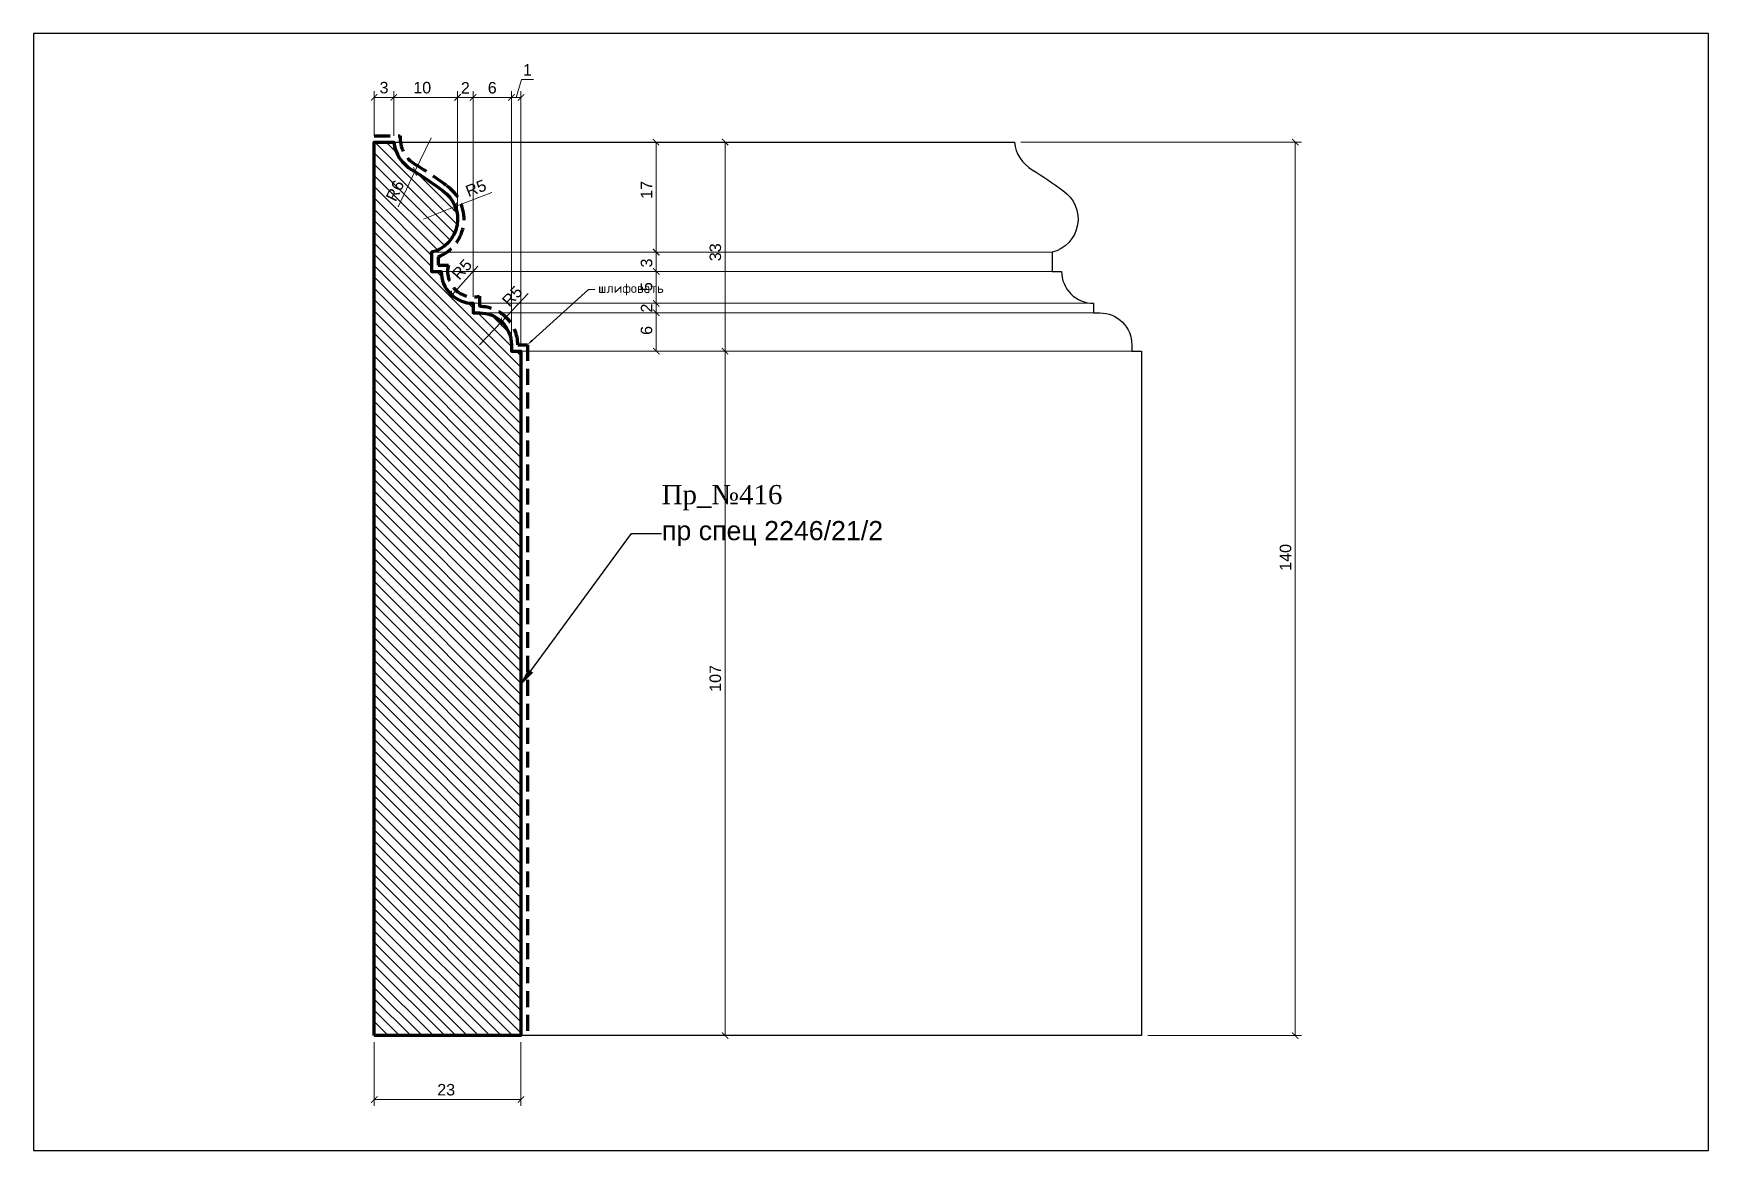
# Model space of a CAD drawing. Header units: inches. Extents: x -39 to 223, y -1643 to -1468.
import ezdxf
from ezdxf import colors
from ezdxf.entities.mleader import LeaderData, LeaderLine
from ezdxf.math import Vec2, Vec3

# ---------------------------------------------------------------- set-up
doc = ezdxf.new("R2010")
doc.units = ezdxf.units.IN
doc.header["$MEASUREMENT"] = 0
doc.linetypes.add('HIDDEN', pattern=[0.375, 0.25, -0.125])
doc.layers.add('Outside panel', color=7, linetype='Continuous', lineweight=18, true_color=0x7f5e57)
for name, color, linetype, lineweight in [('линия 15', 7, 'Continuous', 15), ('линия 50', 1, 'Continuous', 140), ('служебный слой РАЗМЕРЫ', 7, 'Continuous', 9)]:
    doc.layers.add(name, color=color, linetype=linetype, lineweight=lineweight)
doc.layers.add('размеры в модели', color=7, linetype='Continuous')
doc.styles.add('ELECT', font='times.ttf')
doc.styles.get("Standard").update_dxf_attribs({"font": 'arial.ttf'})
doc.styles.add('ЕСКД профили текст', font='isocpeur.ttf')
doc.dimstyles.new('M_1', dxfattribs={"dimtxt": 1.8, "dimasz": 1, "dimexe": 1, "dimexo": 1, "dimgap": 0.6, "dimtad": 1, "dimdec": 0, "dimdsep": 46, "dimtxsty": 'Standard', "dimblk": 'ARCHTICK', "dimcen": -5, "dimclrd": 7, "dimclre": 7, "dimclrt": 7, "dimadec": 0, "dimazin": 0, "dimtfac": 1, "dimtdec": 0, "dimtmove": 0, "dimatfit": 3, "dimfxl": 1, "dimtolj": 1, "dimtzin": 0, "dimlwd": 5, "dimlwe": 5, "dimarcsym": 0})

# ---------------------------------------------------------------- blocks, each defined once
blk = doc.blocks.new('_ArchTick')
at = {"color": 0, "linetype": 'ByBlock', "const_width": 0.15}
blk.add_lwpolyline([(-0.5, -0.5), (0.5, 0.5)], dxfattribs=at)
blk = doc.blocks.new('*D19')
at = {"layer": 'Defpoints', "color": 0, "ltscale": 1000, "transparency": 16777216}
for p in [(37.37, -1478.31), (35.87, -1518.07), (37.37, -1518.07)]:
    blk.add_point(p, dxfattribs=at)
at = {"layer": 'линия 15', "color": 7, "lineweight": 5, "ltscale": 1000, "transparency": 16777216}
for p, q in [((35.87, -1517.07), (35.87, -1477.31)), ((36.62, -1478.31), (37.46, -1475.51)), ((37.37, -1517.07), (37.37, -1477.31)), ((37.46, -1475.51), (39.32, -1475.51)), ((35.87, -1478.31), (37.37, -1478.31))]:
    blk.add_line(p, q, dxfattribs=at)
at = {"layer": 'линия 15', "color": 7, "lineweight": 5, "ltscale": 1000, "transparency": 16777216, "rotation": 180}
blk.add_blockref('_ArchTick', (35.87, -1478.31), dxfattribs=at)
at = {"layer": 'линия 15', "color": 7, "lineweight": 5, "ltscale": 1000, "transparency": 16777216}
blk.add_blockref('_ArchTick', (37.37, -1478.31), dxfattribs=at)
at = {"layer": 'линия 15', "color": 7, "ltscale": 1000, "transparency": 16777216, "insert": (38.39, -1474), "char_height": 1.8, "attachment_point": 5}
blk.add_mtext('\\A1;1', dxfattribs=at)
blk = doc.blocks.new('*D17')
at = {"layer": 'Defpoints', "color": 0, "ltscale": 1000, "transparency": 16777216}
for p in [(29.87, -1478.31), (27.44, -1497.37), (29.87, -1510.57)]:
    blk.add_point(p, dxfattribs=at)
at = {"layer": 'линия 15', "color": 7, "lineweight": 5, "ltscale": 1000, "transparency": 16777216}
for p, q in [((27.44, -1496.37), (27.44, -1477.31)), ((29.87, -1509.57), (29.87, -1477.31)), ((27.44, -1478.31), (29.87, -1478.31))]:
    blk.add_line(p, q, dxfattribs=at)
at = {"layer": 'линия 15', "color": 7, "lineweight": 5, "ltscale": 1000, "transparency": 16777216, "rotation": 180}
blk.add_blockref('_ArchTick', (27.44, -1478.31), dxfattribs=at)
at = {"layer": 'линия 15', "color": 7, "lineweight": 5, "ltscale": 1000, "transparency": 16777216}
blk.add_blockref('_ArchTick', (29.87, -1478.31), dxfattribs=at)
at = {"layer": 'линия 15', "color": 7, "ltscale": 1000, "transparency": 16777216, "insert": (28.66, -1476.81), "char_height": 1.8, "attachment_point": 5}
blk.add_mtext('\\A1;2', dxfattribs=at)
blk = doc.blocks.new('*D16')
at = {"layer": 'Defpoints', "color": 0, "ltscale": 1000, "transparency": 16777216}
for p in [(27.44, -1478.31), (17.46, -1485.31), (27.44, -1497.37)]:
    blk.add_point(p, dxfattribs=at)
at = {"layer": 'линия 15', "color": 7, "lineweight": 5, "ltscale": 1000, "transparency": 16777216}
for p, q in [((17.46, -1484.31), (17.46, -1477.31)), ((27.44, -1496.37), (27.44, -1477.31)), ((17.46, -1478.31), (27.44, -1478.31))]:
    blk.add_line(p, q, dxfattribs=at)
at = {"layer": 'линия 15', "color": 7, "lineweight": 5, "ltscale": 1000, "transparency": 16777216, "rotation": 180}
blk.add_blockref('_ArchTick', (17.46, -1478.31), dxfattribs=at)
at = {"layer": 'линия 15', "color": 7, "lineweight": 5, "ltscale": 1000, "transparency": 16777216}
blk.add_blockref('_ArchTick', (27.44, -1478.31), dxfattribs=at)
at = {"layer": 'линия 15', "color": 7, "ltscale": 1000, "transparency": 16777216, "insert": (21.9, -1476.79), "char_height": 1.8, "attachment_point": 5}
blk.add_mtext('\\A1;10', dxfattribs=at)
blk = doc.blocks.new('*D15')
at = {"layer": 'Defpoints', "color": 0, "ltscale": 1000, "transparency": 16777216}
for p in [(17.46, -1478.31), (14.37, -1485.31), (17.46, -1485.31)]:
    blk.add_point(p, dxfattribs=at)
at = {"layer": 'размеры в модели', "color": 7, "lineweight": 5, "ltscale": 1000, "transparency": 16777216}
for p, q in [((14.37, -1484.31), (14.37, -1477.31)), ((17.46, -1484.31), (17.46, -1477.31)), ((14.37, -1478.31), (17.46, -1478.31))]:
    blk.add_line(p, q, dxfattribs=at)
at = {"layer": 'размеры в модели', "color": 7, "lineweight": 5, "ltscale": 1000, "transparency": 16777216, "rotation": 180}
blk.add_blockref('_ArchTick', (14.37, -1478.31), dxfattribs=at)
at = {"layer": 'размеры в модели', "color": 7, "lineweight": 5, "ltscale": 1000, "transparency": 16777216}
blk.add_blockref('_ArchTick', (17.46, -1478.31), dxfattribs=at)
at = {"layer": 'размеры в модели', "color": 7, "ltscale": 1000, "transparency": 16777216, "insert": (15.91, -1476.79), "char_height": 1.8, "attachment_point": 5}
blk.add_mtext('\\A1;3', dxfattribs=at)
blk = doc.blocks.new('*D14')
at = {"layer": 'Defpoints', "color": 0, "ltscale": 1000, "transparency": 16777216}
for p in [(14.37, -1625.31), (37.37, -1625.31), (37.37, -1635.31)]:
    blk.add_point(p, dxfattribs=at)
at = {"layer": 'размеры в модели', "color": 7, "lineweight": 5, "ltscale": 1000, "transparency": 16777216}
for p, q in [((14.37, -1626.31), (14.37, -1636.31)), ((37.37, -1626.31), (37.37, -1636.31)), ((14.37, -1635.31), (37.37, -1635.31))]:
    blk.add_line(p, q, dxfattribs=at)
at = {"layer": 'размеры в модели', "color": 7, "lineweight": 5, "ltscale": 1000, "transparency": 16777216, "rotation": 180}
blk.add_blockref('_ArchTick', (14.37, -1635.31), dxfattribs=at)
at = {"layer": 'размеры в модели', "color": 7, "lineweight": 5, "ltscale": 1000, "transparency": 16777216}
blk.add_blockref('_ArchTick', (37.37, -1635.31), dxfattribs=at)
at = {"layer": 'размеры в модели', "color": 7, "ltscale": 1000, "transparency": 16777216, "insert": (25.65, -1633.79), "char_height": 1.8, "attachment_point": 5}
blk.add_mtext('\\A1;23', dxfattribs=at)
blk = doc.blocks.new('*D13')
at = {"color": 7, "lineweight": 5, "ltscale": 1000, "transparency": 16777216}
for p, q in [((59.54, -1485.31), (70.36, -1485.31)), ((69.36, -1485.31), (69.36, -1518.07)), ((50.38, -1518.07), (70.36, -1518.07))]:
    blk.add_line(p, q, dxfattribs=at)
at = {"layer": 'Defpoints', "color": 0, "ltscale": 1000, "transparency": 16777216}
for p in [(58.54, -1485.31), (49.38, -1518.07), (69.36, -1518.07)]:
    blk.add_point(p, dxfattribs=at)
at = {"color": 7, "lineweight": 5, "ltscale": 1000, "transparency": 16777216}
for p, rotation in [((69.36, -1485.31), 90), ((69.36, -1518.07), 270)]:
    blk.add_blockref('_ArchTick', p, dxfattribs=dict(at, rotation=rotation))
at = {"color": 7, "ltscale": 1000, "transparency": 16777216, "insert": (67.84, -1502.57), "char_height": 1.8, "attachment_point": 5, "rotation": 90}
blk.add_mtext('\\A1;33', dxfattribs=at)
blk = doc.blocks.new('*D12')
at = {"layer": 'Defpoints', "color": 0, "ltscale": 1000, "transparency": 16777216}
for p in [(34.31, -1513.45), (30.87, -1517.07)]:
    blk.add_point(p, dxfattribs=at)
at = {"layer": 'размеры в модели', "color": 7, "lineweight": 5, "ltscale": 1000, "transparency": 16777216}
for p in [(38.52, -1509.02), (30.87, -1517.07)]:
    blk.add_line(p, (34.31, -1513.45), dxfattribs=at)
at = {"layer": 'размеры в модели', "color": 7, "lineweight": 5, "ltscale": 1000, "transparency": 16777216, "rotation": 226.4727193887403}
blk.add_blockref('_ArchTick', (34.31, -1513.45), dxfattribs=at)
at = {"layer": 'размеры в модели', "color": 7, "ltscale": 1000, "transparency": 16777216, "insert": (36.01, -1509.46), "char_height": 1.8, "attachment_point": 5, "rotation": 46.4727}
blk.add_mtext('\\A1;R5', dxfattribs=at)
blk = doc.blocks.new('*D11')
at = {"layer": 'Defpoints', "color": 0, "ltscale": 1000, "transparency": 16777216}
for p in [(29.87, -1505.57), (26.53, -1509.29)]:
    blk.add_point(p, dxfattribs=at)
at = {"layer": 'размеры в модели', "color": 7, "lineweight": 5, "ltscale": 1000, "transparency": 16777216}
blk.add_line((30.62, -1504.74), (26.53, -1509.29), dxfattribs=at)
at = {"layer": 'размеры в модели', "color": 7, "lineweight": 5, "ltscale": 1000, "transparency": 16777216, "rotation": 228.0680738287715}
blk.add_blockref('_ArchTick', (26.53, -1509.29), dxfattribs=at)
at = {"layer": 'размеры в модели', "color": 7, "ltscale": 1000, "transparency": 16777216, "insert": (28.11, -1505.26), "char_height": 1.8, "attachment_point": 5, "rotation": 48.0681}
blk.add_mtext('\\A1;R5', dxfattribs=at)
blk = doc.blocks.new('*D10')
at = {"layer": 'Defpoints', "color": 0, "ltscale": 1000, "transparency": 16777216}
for p in [(27.08, -1495.42), (22.08, -1497.37)]:
    blk.add_point(p, dxfattribs=at)
at = {"layer": 'размеры в модели', "color": 7, "lineweight": 5, "ltscale": 1000, "transparency": 16777216}
for p in [(32.78, -1493.21), (22.08, -1497.37)]:
    blk.add_line(p, (27.08, -1495.42), dxfattribs=at)
at = {"layer": 'размеры в модели', "color": 7, "lineweight": 5, "ltscale": 1000, "transparency": 16777216, "rotation": 201.2337796195102}
blk.add_blockref('_ArchTick', (27.08, -1495.42), dxfattribs=at)
at = {"layer": 'размеры в модели', "color": 7, "ltscale": 1000, "transparency": 16777216, "insert": (30.31, -1492.54), "char_height": 1.8, "attachment_point": 5, "rotation": 21.2338}
blk.add_mtext('\\A1;R5', dxfattribs=at)
blk = doc.blocks.new('*D9')
at = {"layer": 'Defpoints', "color": 0, "ltscale": 1000, "transparency": 16777216}
for p in [(23.31, -1484.62), (20.76, -1489.93)]:
    blk.add_point(p, dxfattribs=at)
at = {"layer": 'размеры в модели', "color": 7, "lineweight": 5, "ltscale": 1000, "transparency": 16777216}
for p in [(23.31, -1484.62), (18.12, -1495.43)]:
    blk.add_line(p, (20.76, -1489.93), dxfattribs=at)
blk.add_arc((23.31, -1484.62), 5.89, 238.993, 254.1092, dxfattribs=at)
at = {"layer": 'размеры в модели', "color": 7, "lineweight": 5, "ltscale": 1000, "transparency": 16777216, "rotation": 64.38580529446318}
blk.add_blockref('_ArchTick', (20.76, -1489.93), dxfattribs=at)
at = {"layer": 'размеры в модели', "color": 7, "ltscale": 1000, "transparency": 16777216, "insert": (17.64, -1492.93), "char_height": 1.8, "attachment_point": 5, "rotation": 64.3858}
blk.add_mtext('\\A1;R6', dxfattribs=at)
blk = doc.blocks.new('*D8')
at = {"color": 7, "lineweight": 5, "ltscale": 1000, "transparency": 16777216}
for p, q in [((38.37, -1518.07), (70.36, -1518.07)), ((69.36, -1518.07), (69.36, -1625.31)), ((38.37, -1625.31), (70.36, -1625.31))]:
    blk.add_line(p, q, dxfattribs=at)
at = {"layer": 'Defpoints', "color": 0, "ltscale": 1000, "transparency": 16777216}
for p in [(37.37, -1518.07), (37.37, -1625.31), (69.36, -1625.31)]:
    blk.add_point(p, dxfattribs=at)
at = {"color": 7, "lineweight": 5, "ltscale": 1000, "transparency": 16777216}
for p, rotation in [((69.36, -1518.07), 90), ((69.36, -1625.31), 270)]:
    blk.add_blockref('_ArchTick', p, dxfattribs=dict(at, rotation=rotation))
at = {"color": 7, "ltscale": 1000, "transparency": 16777216, "insert": (67.84, -1569.34), "char_height": 1.8, "attachment_point": 5, "rotation": 90}
blk.add_mtext('\\A1;107', dxfattribs=at)
blk = doc.blocks.new('*D7')
at = {"layer": 'Defpoints', "color": 0, "ltscale": 1000, "transparency": 16777216}
for p in [(29.71, -1512.07), (35.87, -1518.07), (58.57, -1518.07)]:
    blk.add_point(p, dxfattribs=at)
at = {"layer": 'размеры в модели', "color": 7, "lineweight": 5, "ltscale": 1000, "transparency": 16777216}
for p, q in [((30.71, -1512.07), (59.57, -1512.07)), ((58.57, -1512.07), (58.57, -1518.07)), ((36.87, -1518.07), (59.57, -1518.07))]:
    blk.add_line(p, q, dxfattribs=at)
for p, rotation in [((58.57, -1512.07), 90), ((58.57, -1518.07), 270)]:
    blk.add_blockref('_ArchTick', p, dxfattribs=dict(at, rotation=rotation))
at = {"layer": 'размеры в модели', "color": 7, "ltscale": 1000, "transparency": 16777216, "insert": (57.05, -1514.82), "char_height": 1.8, "attachment_point": 5, "rotation": 90}
blk.add_mtext('\\A1;6', dxfattribs=at)
blk = doc.blocks.new('*D6')
at = {"layer": 'Defpoints', "color": 0, "ltscale": 1000, "transparency": 16777216}
for p in [(29.86, -1510.57), (29.87, -1512.07), (58.57, -1512.07)]:
    blk.add_point(p, dxfattribs=at)
at = {"layer": 'размеры в модели', "color": 7, "lineweight": 5, "ltscale": 1000, "transparency": 16777216}
for p, q in [((30.86, -1510.57), (59.57, -1510.57)), ((58.57, -1510.57), (58.57, -1512.07)), ((30.87, -1512.07), (59.57, -1512.07))]:
    blk.add_line(p, q, dxfattribs=at)
for p, rotation in [((58.57, -1510.57), 90), ((58.57, -1512.07), 270)]:
    blk.add_blockref('_ArchTick', p, dxfattribs=dict(at, rotation=rotation))
at = {"layer": 'размеры в модели', "color": 7, "ltscale": 1000, "transparency": 16777216, "insert": (57.06, -1511.32), "char_height": 1.8, "attachment_point": 5, "rotation": 90}
blk.add_mtext('\\A1;2', dxfattribs=at)
blk = doc.blocks.new('*D5')
at = {"layer": 'Defpoints', "color": 0, "ltscale": 1000, "transparency": 16777216}
for p in [(24.87, -1505.57), (29.87, -1510.57), (58.57, -1510.57)]:
    blk.add_point(p, dxfattribs=at)
at = {"layer": 'размеры в модели', "color": 7, "lineweight": 5, "ltscale": 1000, "transparency": 16777216}
for p, q in [((25.87, -1505.57), (59.57, -1505.57)), ((58.57, -1505.57), (58.57, -1510.57)), ((30.87, -1510.57), (59.57, -1510.57))]:
    blk.add_line(p, q, dxfattribs=at)
for p, rotation in [((58.57, -1505.57), 90), ((58.57, -1510.57), 270)]:
    blk.add_blockref('_ArchTick', p, dxfattribs=dict(at, rotation=rotation))
at = {"layer": 'размеры в модели', "color": 7, "ltscale": 1000, "transparency": 16777216, "insert": (57.06, -1507.96), "char_height": 1.8, "attachment_point": 5, "rotation": 90}
blk.add_mtext('\\A1;5', dxfattribs=at)
blk = doc.blocks.new('*D4')
at = {"layer": 'Defpoints', "color": 0, "ltscale": 1000, "transparency": 16777216}
for p in [(23.37, -1502.57), (23.37, -1505.57), (58.58, -1505.57)]:
    blk.add_point(p, dxfattribs=at)
at = {"layer": 'размеры в модели', "color": 7, "lineweight": 5, "ltscale": 1000, "transparency": 16777216}
for p, q in [((24.37, -1502.57), (59.58, -1502.57)), ((58.58, -1502.57), (58.58, -1505.57)), ((24.37, -1505.57), (59.58, -1505.57))]:
    blk.add_line(p, q, dxfattribs=at)
for p, rotation in [((58.58, -1502.57), 90), ((58.58, -1505.57), 270)]:
    blk.add_blockref('_ArchTick', p, dxfattribs=dict(at, rotation=rotation))
at = {"layer": 'размеры в модели', "color": 7, "ltscale": 1000, "transparency": 16777216, "insert": (57.06, -1504.25), "char_height": 1.8, "attachment_point": 5, "rotation": 90}
blk.add_mtext('\\A1;3', dxfattribs=at)
blk = doc.blocks.new('*D3')
at = {"layer": 'Defpoints', "color": 0, "ltscale": 1000, "transparency": 16777216}
for p in [(17.4, -1485.31), (23.11, -1502.57), (58.54, -1502.57)]:
    blk.add_point(p, dxfattribs=at)
at = {"layer": 'размеры в модели', "color": 7, "lineweight": 5, "ltscale": 1000, "transparency": 16777216}
for p, q in [((18.4, -1485.31), (59.54, -1485.31)), ((58.54, -1485.31), (58.54, -1502.57)), ((24.11, -1502.57), (59.54, -1502.57))]:
    blk.add_line(p, q, dxfattribs=at)
for p, rotation in [((58.54, -1485.31), 90), ((58.54, -1502.57), 270)]:
    blk.add_blockref('_ArchTick', p, dxfattribs=dict(at, rotation=rotation))
at = {"layer": 'размеры в модели', "color": 7, "ltscale": 1000, "transparency": 16777216, "insert": (57.04, -1492.8), "char_height": 1.8, "attachment_point": 5, "rotation": 90}
blk.add_mtext('\\A1;17', dxfattribs=at)
blk = doc.blocks.new('*D2')
at = {"color": 7, "lineweight": 5, "ltscale": 1000, "transparency": 16777216}
for p, q in [((115.69, -1485.31), (159.71, -1485.31)), ((158.71, -1485.31), (158.71, -1625.31)), ((135.6, -1625.31), (159.71, -1625.31))]:
    blk.add_line(p, q, dxfattribs=at)
at = {"layer": 'Defpoints', "color": 0, "ltscale": 1000, "transparency": 16777216}
for p in [(114.69, -1485.31), (134.6, -1625.31), (158.71, -1625.31)]:
    blk.add_point(p, dxfattribs=at)
at = {"color": 7, "lineweight": 5, "ltscale": 1000, "transparency": 16777216}
for p, rotation in [((158.71, -1485.31), 90), ((158.71, -1625.31), 270)]:
    blk.add_blockref('_ArchTick', p, dxfattribs=dict(at, rotation=rotation))
at = {"color": 7, "ltscale": 1000, "transparency": 16777216, "insert": (157.19, -1550.38), "char_height": 1.8, "attachment_point": 5, "rotation": 90}
blk.add_mtext('\\A1;140', dxfattribs=at)

msp = doc.modelspace()

# ---------------------------------------------------------------- hatches: boundary and pattern name
at = {"layer": 'Outside panel', "ltscale": 1000}
h = msp.add_hatch(dxfattribs=at)
h.set_pattern_fill('ANSI31', color=256, scale=10, angle=90)
h.set_pattern_definition([(135, (-315838.8653, 89941.162), (-0.8838834765, -0.8838834765), [])])
h.paths.add_polyline_path([(25.07, -1492.91, 0.024002), (20.27, -1489.67, -0.232117), (17.46, -1485.31), (14.37, -1485.31), (14.37, -1625.31), (37.37, -1625.31), (37.37, -1518.07), (35.87, -1518.07), (35.87, -1517.07, 0.414214), (30.87, -1512.07), (29.87, -1512.07), (29.87, -1510.57, -0.414214), (24.87, -1505.57), (23.37, -1505.57), (23.37, -1502.57, 0.650856)])
h.paths.add_polyline_path([(18.39, -1511.65, -1), (18.34, -1511.68, -1)], flags=16)

# ---------------------------------------------------------------- linework, layer by layer
at = {"color": 6, "ltscale": 1000}
msp.add_lwpolyline([(-39.02, -1643.3), (223.48, -1643.3), (223.48, -1468.3), (-39.02, -1468.3)], close=True, dxfattribs=at)
at = {"color": 7}
msp.add_lwpolyline([(17.4, -1485.31), (114.69, -1485.31, 0.232117), (117.5, -1489.67, -0.024002), (122.3, -1492.91, -0.650856), (120.6, -1502.57), (120.6, -1505.57), (122.1, -1505.57, 0.414214), (127.1, -1510.57), (127.1, -1512.07), (128.1, -1512.07, -0.414214), (133.1, -1517.07), (133.1, -1518.07), (134.6, -1518.07), (134.6, -1625.31), (37.37, -1625.31)], format="xyb", dxfattribs=at)
at = {"color": 7, "lineweight": 15, "ltscale": 1000}
for points in [[(23.11, -1502.57), (120.6, -1502.57)], [(23.18, -1505.57), (122.1, -1505.57)], [(29.66, -1510.57), (127.1, -1510.57)], [(29.71, -1512.07), (128.1, -1512.07)], [(37.37, -1518.07), (134.6, -1518.07)]]:
    msp.add_lwpolyline(points, dxfattribs=at)
at = {"layer": 'линия 50', "color": 1, "linetype": 'HIDDEN', "ltscale": 10, "true_color": 0xff0909}
msp.add_lwpolyline([(14.37, -1484.31), (18.43, -1484.31, 0.28042), (20.79, -1488.81, -0.023912), (25.65, -1492.09, -0.605741), (24.37, -1503.31), (24.37, -1504.57), (26, -1504.57, 0.571287), (30.87, -1509.45), (30.87, -1511.07, -0.414214), (36.87, -1517.07), (38.37, -1517.07), (38.37, -1625.31)], format="xyb", dxfattribs=at)
at = {"layer": 'линия 50', "color": 7}
msp.add_lwpolyline([(14.37, -1625.31), (14.37, -1485.31), (17.46, -1485.31, 0.232117), (20.27, -1489.67, -0.024002), (25.07, -1492.91, -0.650856), (23.37, -1502.57), (23.37, -1505.57), (24.87, -1505.57, 0.414214), (29.87, -1510.57), (29.87, -1512.07), (30.87, -1512.07, -0.414214), (35.87, -1517.07), (35.87, -1518.07), (37.37, -1518.07), (37.37, -1625.31), (14.37, -1625.31)], format="xyb", dxfattribs=at)

# ---------------------------------------------------------------- texts
at = {"color": 5, "ltscale": 1000, "style": 'ELECT'}
msp.add_text('Пр_№416', height=3, dxfattribs=at).set_placement((59.42, -1542.04, 6217.22))

# ---------------------------------------------------------------- dimensions: what is measured, and where the dimension line sits
at = {"color": 5, "ltscale": 1000}
for base, p1, p2, picture, middle in [((69.36, -1518.07), (58.54, -1485.31), (49.38, -1518.07), '*D13', (69.36, -1502.57)), ((158.71, -1625.31), (114.69, -1485.31), (134.6, -1625.31), '*D2', (158.71, -1550.38)), ((69.36, -1625.31), (37.37, -1518.07), (37.37, -1625.31), '*D8', (69.36, -1569.34))]:
    dim = msp.add_linear_dim(base=base, p1=p1, p2=p2, angle=90, dimstyle='M_1', dxfattribs=at)
    dim.commit()
    dim.dimension.update_dxf_attribs({"geometry": picture, "text_midpoint": middle, "dimtype": 128})
at = {"layer": 'линия 15', "color": 1, "ltscale": 1000, "true_color": 0xff0909}
for base, p1, p2, picture, middle in [((37.3691, -1478.312), (35.8693, -1518.0748), (37.3691, -1518.0748), '*D19', (38.0603, -1474.0046)), ((29.87, -1478.31), (27.44, -1497.37), (29.87, -1510.57), '*D17', (28.66, -1476.81))]:
    dim = msp.add_linear_dim(base=base, p1=p1, p2=p2, dimstyle='M_1', dxfattribs=at)
    dim.commit()
    dim.dimension.update_dxf_attribs({"geometry": picture, "text_midpoint": middle})
dim = msp.add_linear_dim(base=(27.44, -1478.31), p1=(17.46, -1485.31), p2=(27.44, -1497.37), dimstyle='M_1', dxfattribs=at)
dim.commit()
dim.dimension.update_dxf_attribs({"geometry": '*D16', "text_midpoint": (21.9, -1478.31), "dimtype": 128})
msp.add_linear_dim(base=(35.87, -1478.31), p1=(29.87, -1510.57), p2=(35.87, -1518.07), dimstyle='M_1', dxfattribs=at).render()
at = {"layer": 'размеры в модели', "color": 5, "ltscale": 1000}
for base, p1, p2, picture, middle in [((17.46, -1478.31), (14.37, -1485.31), (17.46, -1485.31), '*D15', (15.91, -1478.31)), ((37.37, -1635.31), (14.37, -1625.31), (37.37, -1625.31), '*D14', (25.65, -1635.31))]:
    dim = msp.add_linear_dim(base=base, p1=p1, p2=p2, dimstyle='M_1', dxfattribs=at)
    dim.commit()
    dim.dimension.update_dxf_attribs({"geometry": picture, "text_midpoint": middle, "dimtype": 128})
for center, mpoint, picture, middle in [((23.31, -1484.62), (20.76, -1489.93), '*D9', (17.64, -1492.93)), ((22.08, -1497.37), (27.08, -1495.42), '*D10', (30.31, -1492.54)), ((30.87, -1517.07), (34.31, -1513.45), '*D12', (36.01, -1509.46))]:
    dim = msp.add_radius_dim(center=center, mpoint=mpoint, dimstyle='M_1', dxfattribs=at)
    dim.commit()
    dim.dimension.update_dxf_attribs({"geometry": picture, "text_midpoint": middle})
for base, p1, p2, picture, middle in [((58.54, -1502.57), (17.4, -1485.31), (23.11, -1502.57), '*D3', (58.54, -1492.8)), ((58.58, -1505.57), (23.37, -1502.57), (23.37, -1505.57), '*D4', (58.58, -1504.25)), ((58.57, -1510.57), (24.87, -1505.57), (29.87, -1510.57), '*D5', (58.57, -1507.96)), ((58.57, -1518.07), (29.71, -1512.07), (35.87, -1518.07), '*D7', (58.57, -1514.82)), ((58.56545742, -1512.07481104), (29.8567932, -1510.57481104), (29.86930854, -1512.07481104), '*D6', (58.56545742, -1511.32481104))]:
    dim = msp.add_linear_dim(base=base, p1=p1, p2=p2, angle=90, dimstyle='M_1', dxfattribs=at)
    dim.commit()
    dim.dimension.update_dxf_attribs({"geometry": picture, "text_midpoint": middle, "dimtype": 128})
dim = msp.add_radius_dim(center=(29.87, -1505.57), mpoint=(26.53, -1509.29), dimstyle='M_1', dxfattribs=at)
dim.commit()
dim.dimension.update_dxf_attribs({"geometry": '*D11', "text_midpoint": (29.24, -1506.28), "dimtype": 132})

# ---------------------------------------------------------------- leaders
at = {"color": 7, "ltscale": 1000}
ml = msp.add_multileader_mtext('Standard', dxfattribs=at)
ml.set_content('пр спец 2246/21/2', color=7)
ml.set_leader_properties()
ml.build(insert=Vec2(0, 0))
ml.multileader.update_dxf_attribs({"text_right_attachment_type": 6, "dogleg_length": 0.36, "arrow_head_size": 3})
ctx = ml.context
ctx.base_point, ctx.char_height, ctx.arrow_head_size, ctx.landing_gap_size, ctx.plane_origin = Vec3(59.37, -1546.66), 3, 3, 0.09, Vec3(70.74, -1581.31)
ctx.right_attachment = 6
notes = []
notes.append((ctx, [(1, (1, 1, 0), (54.7, -1546.66), (1, 0), 4.68, [(0, [(37.12, -1570.57)], 0, [])])]))
ctx.mtext.insert, ctx.mtext.width, ctx.mtext.flow_direction = Vec3(59.46, -1544.68), 50.0158, 5
at = {"layer": 'служебный слой РАЗМЕРЫ'}
ml = msp.add_multileader_mtext('Standard', dxfattribs=at)
ml.set_content('\\A1;шлифовать', color=256, style='ЕСКД профили текст')
ml.set_leader_properties(color=256, linetype='ByLayer', lineweight=-1)
ml.build(insert=Vec2(0, 0))
ml.multileader.update_dxf_attribs({"dogleg_length": 1, "arrow_head_size": 1})
ctx = ml.context
ctx.base_point, ctx.char_height, ctx.arrow_head_size, ctx.landing_gap_size, ctx.plane_origin = Vec3(48.97, -1508.41), 1.5, 1, 0.5, Vec3(62.44, -1482.24)
notes.append((ctx, [(1, (1, 1, 0), (47.97, -1508.41), (1, 0), 1, [(0, [(38.37, -1517.07)], 0, [])])]))
ctx.mtext.insert, ctx.mtext.flow_direction = Vec3(49.47, -1507.44), 5
for ctx, leaders in notes:
    for number, flags, end, landing, length, lines in leaders:
        leader = LeaderData()
        leader.index, (leader.has_last_leader_line, leader.has_dogleg_vector, leader.attachment_direction) = number, flags
        leader.last_leader_point, leader.dogleg_vector, leader.dogleg_length = Vec3(end), Vec3(landing), length
        for number, points, colour, breaks in lines:
            line = LeaderLine()
            line.index, line.vertices, line.color, line.breaks = number, Vec3.list(points), colors.encode_raw_color(colour), breaks
            leader.lines.append(line)
        ctx.leaders.append(leader)

doc.saveas('drawing.dxf')
